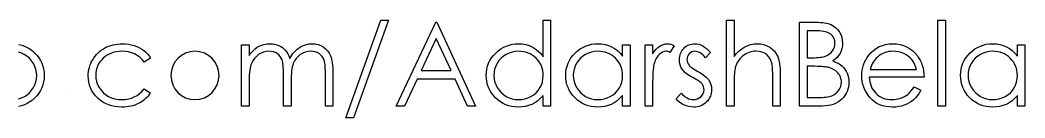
# Model space of a CAD drawing. Header units: millimetres. Extents: x -111 to 182, y -25 to 94.
# Drawn here: x 40.27 to 82.29, y 42.17 to 46.25 of the extents above; entities that cross this region are included whole.
import ezdxf

# ---------------------------------------------------------------- set-up
doc = ezdxf.new("R2010")
doc.units = ezdxf.units.MM

msp = doc.modelspace()

# ---------------------------------------------------------------- linework, layer by layer
at = {"color": 7, "linetype": 'Continuous'}
for p, q in [((47.585, 45.262), (47.585, 45.262)), ((42.244, 43.197), (42.244, 43.197))]:
    msp.add_line(p, q, dxfattribs=at)
at = {"color": 7, "linetype": 'Continuous', "flags": 128}
for points in [[(55.683, 46.249), (54.219, 42.165), (54.219, 42.165), (53.888, 42.165), (53.888, 42.165), (55.352, 46.249), (55.352, 46.249), (55.683, 46.249)], [(62.458, 46.249), (62.458, 42.659), (62.458, 42.659), (62.144, 42.659), (62.144, 42.659), (62.144, 43.101), (62.144, 43.101), (62.036, 42.984), (61.921, 42.883), (61.799, 42.798), (61.672, 42.731), (61.538, 42.68), (61.398, 42.644), (61.252, 42.621), (61.1, 42.614), (61.1, 42.614), (60.964, 42.62), (60.834, 42.639), (60.708, 42.669), (60.588, 42.711), (60.473, 42.766), (60.362, 42.832), (60.257, 42.911), (60.157, 43.002), (60.065, 43.101), (59.986, 43.206), (59.919, 43.316), (59.864, 43.432), (59.821, 43.552), (59.791, 43.678), (59.772, 43.809), (59.766, 43.945), (59.766, 43.945), (59.772, 44.078), (59.791, 44.207), (59.821, 44.33), (59.865, 44.45), (59.92, 44.563), (59.988, 44.672), (60.068, 44.776), (60.16, 44.875), (60.261, 44.966), (60.368, 45.044), (60.478, 45.111), (60.595, 45.165), (60.716, 45.208), (60.842, 45.238), (60.973, 45.255), (61.109, 45.262), (61.109, 45.262), (61.266, 45.253), (61.414, 45.228), (61.555, 45.185), (61.689, 45.126), (61.814, 45.05), (61.933, 44.958), (62.042, 44.848), (62.144, 44.722), (62.144, 44.722), (62.144, 46.249), (62.144, 46.249), (62.458, 46.249)], [(69.817, 46.249), (70.131, 46.249), (70.131, 46.249), (70.131, 44.734), (70.131, 44.734), (70.235, 44.858), (70.345, 44.965), (70.458, 45.056), (70.577, 45.13), (70.701, 45.187), (70.831, 45.229), (70.965, 45.253), (71.105, 45.262), (71.105, 45.262), (71.246, 45.252), (71.379, 45.226), (71.504, 45.18), (71.621, 45.117), (71.726, 45.039), (71.817, 44.948), (71.893, 44.844), (71.954, 44.729), (71.979, 44.663), (72.001, 44.589), (72.019, 44.507), (72.034, 44.416), (72.046, 44.316), (72.054, 44.208), (72.06, 44.091), (72.061, 43.965), (72.061, 43.965), (72.061, 42.659), (72.061, 42.659), (71.747, 42.659), (71.747, 42.659), (71.747, 43.862), (71.747, 43.862), (71.746, 43.967), (71.745, 44.062), (71.742, 44.148), (71.738, 44.226), (71.733, 44.294), (71.727, 44.353), (71.719, 44.403), (71.71, 44.444), (71.71, 44.444), (71.673, 44.562), (71.622, 44.664), (71.559, 44.75), (71.483, 44.821), (71.394, 44.877), (71.292, 44.916), (71.177, 44.94), (71.049, 44.947), (71.049, 44.947), (70.974, 44.945), (70.9, 44.936), (70.828, 44.92), (70.758, 44.899), (70.69, 44.871), (70.625, 44.838), (70.561, 44.798), (70.5, 44.753), (70.441, 44.702), (70.389, 44.649), (70.341, 44.593), (70.298, 44.534), (70.261, 44.473), (70.229, 44.408), (70.202, 44.34), (70.18, 44.27), (70.18, 44.27), (70.169, 44.219), (70.159, 44.158), (70.15, 44.087), (70.143, 44.006), (70.138, 43.915), (70.134, 43.814), (70.132, 43.704), (70.131, 43.584), (70.131, 43.584), (70.131, 42.659), (70.131, 42.659), (69.817, 42.659), (69.817, 42.659), (69.817, 46.249)], [(78.657, 46.249), (78.971, 46.249), (78.971, 46.249), (78.971, 42.659), (78.971, 42.659), (78.657, 42.659), (78.657, 42.659), (78.657, 46.249)], [(57.702, 46.159), (59.317, 42.659), (59.317, 42.659), (58.976, 42.659), (58.976, 42.659), (58.459, 43.781), (58.459, 43.781), (56.872, 43.781), (56.872, 43.781), (56.34, 42.659), (56.34, 42.659), (55.997, 42.659), (55.997, 42.659), (57.657, 46.159), (57.657, 46.159), (57.702, 46.159)], [(72.869, 46.159), (73.552, 46.159), (73.552, 46.159), (73.652, 46.158), (73.746, 46.153), (73.834, 46.145), (73.916, 46.134), (73.993, 46.12), (74.063, 46.103), (74.127, 46.083), (74.185, 46.059), (74.291, 46.002), (74.384, 45.933), (74.465, 45.848), (74.535, 45.752), (74.591, 45.645), (74.631, 45.534), (74.656, 45.415), (74.664, 45.292), (74.664, 45.292), (74.657, 45.176), (74.638, 45.066), (74.605, 44.961), (74.56, 44.861), (74.503, 44.769), (74.434, 44.686), (74.352, 44.612), (74.259, 44.547), (74.259, 44.547), (74.377, 44.499), (74.482, 44.448), (74.571, 44.391), (74.646, 44.331), (74.711, 44.266), (74.767, 44.195), (74.816, 44.117), (74.857, 44.032), (74.89, 43.943), (74.914, 43.85), (74.928, 43.753), (74.933, 43.652), (74.933, 43.652), (74.928, 43.55), (74.914, 43.452), (74.89, 43.358), (74.857, 43.268), (74.814, 43.182), (74.762, 43.099), (74.7, 43.021), (74.629, 42.947), (74.55, 42.88), (74.464, 42.821), (74.373, 42.772), (74.274, 42.731), (74.169, 42.7), (74.058, 42.677), (73.94, 42.663), (73.815, 42.659), (73.815, 42.659), (72.869, 42.659), (72.869, 42.659), (72.869, 46.159)], [(57.676, 45.477), (57.042, 44.14), (57.042, 44.14), (58.293, 44.14), (58.293, 44.14), (57.676, 45.477)], [(73.183, 45.8), (73.183, 44.678), (73.183, 44.678), (73.394, 44.678), (73.394, 44.678), (73.486, 44.68), (73.573, 44.682), (73.653, 44.688), (73.727, 44.695), (73.793, 44.705), (73.854, 44.717), (73.909, 44.73), (73.958, 44.746), (74.043, 44.785), (74.119, 44.834), (74.186, 44.892), (74.244, 44.96), (74.29, 45.035), (74.323, 45.115), (74.343, 45.198), (74.349, 45.285), (74.349, 45.285), (74.347, 45.344), (74.338, 45.399), (74.324, 45.451), (74.305, 45.5), (74.28, 45.545), (74.25, 45.588), (74.213, 45.627), (74.172, 45.663), (74.124, 45.695), (74.07, 45.723), (74.01, 45.746), (73.943, 45.766), (73.869, 45.78), (73.789, 45.792), (73.702, 45.798), (73.609, 45.8), (73.609, 45.8), (73.183, 45.8)], [(40.21, 45.237), (40.336, 45.207), (40.457, 45.165), (40.571, 45.11), (40.682, 45.043), (40.787, 44.965), (40.888, 44.874), (40.98, 44.774), (41.059, 44.67), (41.126, 44.56), (41.181, 44.445), (41.224, 44.325), (41.254, 44.199), (41.273, 44.069), (41.279, 43.933), (41.279, 43.933), (41.273, 43.799), (41.254, 43.67), (41.224, 43.546), (41.18, 43.427), (41.125, 43.312), (41.057, 43.204), (40.977, 43.099), (40.884, 43), (40.783, 42.91), (40.677, 42.831), (40.566, 42.765), (40.449, 42.711), (40.328, 42.668), (40.202, 42.638)], [(45.721, 44.662), (45.458, 44.499), (45.458, 44.499), (45.369, 44.604), (45.272, 44.695), (45.167, 44.772), (45.055, 44.835), (44.935, 44.884), (44.806, 44.919), (44.671, 44.94), (44.527, 44.947), (44.527, 44.947), (44.412, 44.943), (44.301, 44.929), (44.196, 44.906), (44.096, 44.875), (44.001, 44.833), (43.91, 44.783), (43.825, 44.724), (43.744, 44.655), (43.671, 44.58), (43.608, 44.501), (43.554, 44.418), (43.511, 44.331), (43.476, 44.241), (43.452, 44.146), (43.438, 44.047), (43.433, 43.945), (43.433, 43.945), (43.442, 43.811), (43.469, 43.681), (43.513, 43.555), (43.576, 43.433), (43.654, 43.32), (43.746, 43.22), (43.851, 43.134), (43.969, 43.061), (44.098, 43.003), (44.234, 42.961), (44.378, 42.937), (44.529, 42.928), (44.529, 42.928), (44.668, 42.935), (44.801, 42.956), (44.926, 42.991), (45.046, 43.04), (45.159, 43.103), (45.265, 43.181), (45.365, 43.272), (45.458, 43.377), (45.458, 43.377), (45.721, 43.204), (45.721, 43.204), (45.674, 43.136), (45.622, 43.072), (45.566, 43.012), (45.506, 42.956), (45.443, 42.903), (45.375, 42.855), (45.303, 42.81), (45.228, 42.769), (45.15, 42.733), (45.068, 42.701), (44.985, 42.674), (44.898, 42.653), (44.809, 42.636), (44.717, 42.624), (44.622, 42.616), (44.524, 42.614), (44.524, 42.614), (44.376, 42.62), (44.234, 42.638), (44.099, 42.667), (43.97, 42.709), (43.847, 42.762), (43.731, 42.827), (43.621, 42.904), (43.518, 42.993), (43.424, 43.091), (43.344, 43.194), (43.275, 43.301), (43.219, 43.414), (43.175, 43.533), (43.144, 43.655), (43.125, 43.784), (43.119, 43.917), (43.119, 43.917), (43.121, 44.007), (43.131, 44.096), (43.145, 44.184), (43.166, 44.269), (43.192, 44.354), (43.224, 44.436), (43.262, 44.517), (43.305, 44.596), (43.354, 44.673), (43.408, 44.744), (43.465, 44.812), (43.527, 44.875), (43.593, 44.934), (43.664, 44.989), (43.74, 45.039), (43.819, 45.086), (43.902, 45.127), (43.987, 45.163), (44.075, 45.193), (44.165, 45.217), (44.258, 45.237), (44.353, 45.25), (44.45, 45.259), (44.55, 45.262), (44.55, 45.262), (44.676, 45.257), (44.8, 45.242), (44.921, 45.218), (45.04, 45.184), (45.154, 45.142), (45.259, 45.094), (45.355, 45.04), (45.441, 44.98), (45.521, 44.914), (45.594, 44.839), (45.661, 44.755), (45.721, 44.662)], [(49.535, 45.217), (49.849, 45.217), (49.849, 45.217), (49.849, 44.772), (49.849, 44.772), (49.936, 44.887), (50.025, 44.985), (50.114, 45.067), (50.204, 45.132), (50.204, 45.132), (50.331, 45.189), (50.462, 45.229), (50.595, 45.253), (50.731, 45.262), (50.731, 45.262), (50.824, 45.257), (50.914, 45.243), (51.001, 45.22), (51.086, 45.188), (51.167, 45.148), (51.239, 45.102), (51.304, 45.05), (51.361, 44.992), (51.412, 44.925), (51.461, 44.844), (51.505, 44.751), (51.545, 44.644), (51.545, 44.644), (51.588, 44.717), (51.632, 44.786), (51.68, 44.851), (51.73, 44.91), (51.782, 44.966), (51.837, 45.016), (51.895, 45.062), (51.955, 45.104), (52.08, 45.172), (52.21, 45.222), (52.344, 45.252), (52.484, 45.262), (52.484, 45.262), (52.612, 45.253), (52.732, 45.229), (52.845, 45.187), (52.95, 45.128), (53.045, 45.055), (53.127, 44.969), (53.196, 44.87), (53.251, 44.757), (53.274, 44.694), (53.294, 44.624), (53.311, 44.546), (53.325, 44.46), (53.335, 44.368), (53.343, 44.267), (53.348, 44.159), (53.349, 44.044), (53.349, 44.044), (53.349, 42.659), (53.349, 42.659), (53.035, 42.659), (53.035, 42.659), (53.035, 44.046), (53.035, 44.046), (53.035, 44.144), (53.032, 44.234), (53.027, 44.316), (53.021, 44.391), (53.012, 44.457), (53.002, 44.515), (52.99, 44.565), (52.976, 44.607), (52.941, 44.68), (52.895, 44.746), (52.839, 44.804), (52.772, 44.854), (52.697, 44.895), (52.615, 44.924), (52.526, 44.942), (52.429, 44.947), (52.429, 44.947), (52.31, 44.939), (52.197, 44.912), (52.089, 44.869), (51.986, 44.807), (51.892, 44.731), (51.812, 44.644), (51.745, 44.544), (51.692, 44.434), (51.67, 44.37), (51.651, 44.297), (51.636, 44.215), (51.623, 44.122), (51.613, 44.02), (51.605, 43.908), (51.601, 43.786), (51.599, 43.654), (51.599, 43.654), (51.599, 42.659), (51.599, 42.659), (51.285, 42.659), (51.285, 42.659), (51.285, 43.96), (51.285, 43.96), (51.285, 44.07), (51.282, 44.171), (51.277, 44.263), (51.271, 44.346), (51.262, 44.419), (51.252, 44.483), (51.24, 44.539), (51.226, 44.584), (51.192, 44.663), (51.147, 44.733), (51.09, 44.795), (51.022, 44.848), (50.947, 44.891), (50.863, 44.923), (50.774, 44.941), (50.677, 44.947), (50.677, 44.947), (50.563, 44.939), (50.453, 44.913), (50.347, 44.87), (50.244, 44.811), (50.15, 44.736), (50.069, 44.65), (50.001, 44.553), (49.946, 44.443), (49.924, 44.381), (49.904, 44.312), (49.887, 44.235), (49.874, 44.15), (49.863, 44.058), (49.856, 43.958), (49.851, 43.851), (49.849, 43.735), (49.849, 43.735), (49.849, 42.659), (49.849, 42.659), (49.535, 42.659), (49.535, 42.659), (49.535, 45.217)], [(65.779, 45.217), (65.779, 42.659), (65.779, 42.659), (65.465, 42.659), (65.465, 42.659), (65.465, 43.101), (65.465, 43.101), (65.356, 42.984), (65.242, 42.883), (65.12, 42.798), (64.992, 42.731), (64.858, 42.68), (64.719, 42.644), (64.572, 42.621), (64.42, 42.614), (64.42, 42.614), (64.285, 42.62), (64.154, 42.639), (64.029, 42.669), (63.908, 42.711), (63.793, 42.766), (63.683, 42.832), (63.577, 42.911), (63.477, 43.002), (63.385, 43.101), (63.306, 43.206), (63.239, 43.316), (63.184, 43.432), (63.141, 43.552), (63.111, 43.678), (63.093, 43.809), (63.087, 43.945), (63.087, 43.945), (63.093, 44.078), (63.111, 44.207), (63.142, 44.33), (63.185, 44.45), (63.241, 44.563), (63.308, 44.672), (63.388, 44.776), (63.481, 44.875), (63.582, 44.966), (63.688, 45.044), (63.799, 45.111), (63.915, 45.165), (64.037, 45.208), (64.163, 45.238), (64.294, 45.255), (64.43, 45.262), (64.43, 45.262), (64.586, 45.254), (64.735, 45.231), (64.876, 45.191), (65.009, 45.137), (65.135, 45.067), (65.253, 44.977), (65.362, 44.87), (65.465, 44.743), (65.465, 44.743), (65.465, 45.217), (65.465, 45.217), (65.779, 45.217)], [(66.407, 45.217), (66.721, 45.217), (66.721, 45.217), (66.721, 44.84), (66.721, 44.84), (66.793, 44.944), (66.866, 45.032), (66.941, 45.104), (67.019, 45.162), (67.098, 45.205), (67.179, 45.237), (67.261, 45.255), (67.345, 45.262), (67.345, 45.262), (67.41, 45.256), (67.478, 45.24), (67.547, 45.212), (67.619, 45.174), (67.619, 45.174), (67.446, 44.902), (67.446, 44.902), (67.401, 44.921), (67.359, 44.936), (67.32, 44.945), (67.286, 44.947), (67.286, 44.947), (67.211, 44.939), (67.136, 44.914), (67.064, 44.872), (66.993, 44.813), (66.958, 44.777), (66.926, 44.736), (66.897, 44.692), (66.868, 44.642), (66.843, 44.587), (66.819, 44.528), (66.797, 44.464), (66.777, 44.396), (66.777, 44.396), (66.764, 44.335), (66.753, 44.26), (66.743, 44.171), (66.735, 44.068), (66.729, 43.952), (66.725, 43.821), (66.722, 43.677), (66.721, 43.519), (66.721, 43.519), (66.721, 42.659), (66.721, 42.659), (66.407, 42.659), (66.407, 42.659), (66.407, 45.217)], [(69.144, 44.898), (68.931, 44.678), (68.931, 44.678), (68.875, 44.741), (68.819, 44.796), (68.763, 44.842), (68.708, 44.88), (68.653, 44.91), (68.598, 44.931), (68.543, 44.943), (68.489, 44.947), (68.489, 44.947), (68.424, 44.941), (68.363, 44.921), (68.306, 44.889), (68.255, 44.844), (68.212, 44.79), (68.182, 44.732), (68.163, 44.67), (68.157, 44.603), (68.157, 44.603), (68.163, 44.543), (68.179, 44.485), (68.206, 44.427), (68.244, 44.371), (68.244, 44.371), (68.269, 44.342), (68.299, 44.313), (68.336, 44.281), (68.379, 44.249), (68.428, 44.215), (68.482, 44.181), (68.543, 44.145), (68.609, 44.107), (68.609, 44.107), (68.691, 44.061), (68.765, 44.016), (68.833, 43.97), (68.894, 43.925), (68.948, 43.88), (68.996, 43.836), (69.036, 43.792), (69.07, 43.749), (69.07, 43.749), (69.122, 43.658), (69.16, 43.562), (69.181, 43.46), (69.189, 43.353), (69.189, 43.353), (69.186, 43.277), (69.176, 43.204), (69.159, 43.134), (69.136, 43.068), (69.105, 43.003), (69.069, 42.942), (69.025, 42.884), (68.975, 42.829), (68.919, 42.778), (68.861, 42.735), (68.799, 42.698), (68.734, 42.668), (68.665, 42.644), (68.593, 42.627), (68.518, 42.618), (68.44, 42.614), (68.44, 42.614), (68.334, 42.62), (68.231, 42.637), (68.13, 42.666), (68.031, 42.706), (67.938, 42.756), (67.853, 42.816), (67.776, 42.884), (67.708, 42.96), (67.708, 42.96), (67.917, 43.197), (67.917, 43.197), (67.977, 43.134), (68.038, 43.08), (68.1, 43.033), (68.163, 42.996), (68.227, 42.966), (68.292, 42.945), (68.357, 42.932), (68.424, 42.928), (68.424, 42.928), (68.514, 42.936), (68.597, 42.959), (68.674, 42.997), (68.743, 43.051), (68.801, 43.115), (68.842, 43.185), (68.867, 43.259), (68.875, 43.34), (68.875, 43.34), (68.869, 43.406), (68.853, 43.469), (68.827, 43.528), (68.789, 43.584), (68.789, 43.584), (68.764, 43.61), (68.733, 43.639), (68.694, 43.67), (68.649, 43.702), (68.597, 43.736), (68.539, 43.771), (68.473, 43.808), (68.401, 43.847), (68.401, 43.847), (68.323, 43.892), (68.252, 43.936), (68.187, 43.98), (68.128, 44.023), (68.076, 44.067), (68.032, 44.11), (67.992, 44.154), (67.96, 44.197), (67.96, 44.197), (67.909, 44.286), (67.872, 44.382), (67.85, 44.483), (67.843, 44.591), (67.843, 44.591), (67.846, 44.661), (67.854, 44.729), (67.869, 44.793), (67.889, 44.855), (67.915, 44.913), (67.946, 44.968), (67.983, 45.021), (68.026, 45.07), (68.074, 45.115), (68.124, 45.154), (68.177, 45.187), (68.234, 45.214), (68.293, 45.235), (68.356, 45.25), (68.421, 45.259), (68.489, 45.262), (68.489, 45.262), (68.571, 45.256), (68.652, 45.239), (68.734, 45.21), (68.816, 45.17), (68.898, 45.119), (68.98, 45.057), (69.062, 44.983), (69.144, 44.898)], [(77.66, 43.467), (77.939, 43.32), (77.939, 43.32), (77.87, 43.203), (77.797, 43.098), (77.718, 43.004), (77.634, 42.923), (77.545, 42.852), (77.451, 42.79), (77.351, 42.737), (77.246, 42.693), (77.134, 42.658), (77.016, 42.634), (76.89, 42.619), (76.758, 42.614), (76.758, 42.614), (76.611, 42.62), (76.472, 42.639), (76.341, 42.671), (76.219, 42.715), (76.105, 42.772), (75.999, 42.841), (75.901, 42.923), (75.812, 43.018), (75.732, 43.12), (75.663, 43.226), (75.604, 43.336), (75.557, 43.448), (75.519, 43.564), (75.492, 43.683), (75.477, 43.805), (75.471, 43.931), (75.471, 43.931), (75.476, 44.049), (75.489, 44.164), (75.513, 44.275), (75.545, 44.384), (75.586, 44.489), (75.637, 44.591), (75.697, 44.689), (75.766, 44.785), (75.766, 44.785), (75.863, 44.896), (75.968, 44.994), (76.081, 45.075), (76.203, 45.142), (76.332, 45.194), (76.468, 45.232), (76.613, 45.254), (76.766, 45.262), (76.766, 45.262), (76.923, 45.254), (77.072, 45.23), (77.213, 45.191), (77.345, 45.136), (77.47, 45.065), (77.587, 44.978), (77.695, 44.876), (77.795, 44.758), (77.795, 44.758), (77.86, 44.666), (77.915, 44.57), (77.963, 44.466), (78.002, 44.358), (78.032, 44.245), (78.055, 44.126), (78.068, 44.001), (78.074, 43.871), (78.074, 43.871), (75.785, 43.871), (75.785, 43.871), (75.792, 43.77), (75.806, 43.673), (75.828, 43.581), (75.859, 43.494), (75.897, 43.412), (75.943, 43.334), (75.998, 43.261), (76.06, 43.193), (76.129, 43.131), (76.201, 43.077), (76.278, 43.031), (76.358, 42.994), (76.442, 42.965), (76.531, 42.945), (76.622, 42.932), (76.719, 42.928), (76.719, 42.928), (76.812, 42.932), (76.904, 42.943), (76.995, 42.962), (77.085, 42.988), (77.171, 43.02), (77.251, 43.058), (77.323, 43.1), (77.389, 43.147), (77.453, 43.204), (77.519, 43.277), (77.589, 43.364), (77.66, 43.467)], [(82.292, 45.217), (82.292, 42.659), (82.292, 42.659), (81.978, 42.659), (81.978, 42.659), (81.978, 43.101), (81.978, 43.101), (81.869, 42.984), (81.755, 42.883), (81.633, 42.798), (81.505, 42.731), (81.371, 42.68), (81.232, 42.644), (81.085, 42.621), (80.933, 42.614), (80.933, 42.614), (80.798, 42.62), (80.667, 42.639), (80.542, 42.669), (80.421, 42.711), (80.306, 42.766), (80.195, 42.832), (80.09, 42.911), (79.99, 43.002), (79.898, 43.101), (79.819, 43.206), (79.752, 43.316), (79.697, 43.432), (79.654, 43.552), (79.624, 43.678), (79.606, 43.809), (79.599, 43.945), (79.599, 43.945), (79.606, 44.078), (79.624, 44.207), (79.655, 44.33), (79.698, 44.45), (79.754, 44.563), (79.821, 44.672), (79.901, 44.776), (79.993, 44.875), (80.094, 44.966), (80.201, 45.044), (80.312, 45.111), (80.428, 45.165), (80.549, 45.208), (80.676, 45.238), (80.807, 45.255), (80.943, 45.262), (80.943, 45.262), (81.099, 45.254), (81.248, 45.231), (81.389, 45.191), (81.522, 45.137), (81.647, 45.067), (81.766, 44.977), (81.875, 44.87), (81.978, 44.743), (81.978, 44.743), (81.978, 45.217), (81.978, 45.217), (82.292, 45.217)], [(40.201, 42.961), (40.327, 43.003), (40.448, 43.06), (40.56, 43.132), (40.661, 43.218), (40.749, 43.317), (40.825, 43.43), (40.886, 43.55), (40.93, 43.675), (40.956, 43.802), (40.965, 43.933), (40.965, 43.933), (40.956, 44.064), (40.93, 44.192), (40.885, 44.317), (40.823, 44.439), (40.747, 44.553), (40.658, 44.653), (40.557, 44.74), (40.445, 44.814), (40.324, 44.872), (40.198, 44.914)], [(61.114, 44.947), (60.976, 44.939), (60.844, 44.914), (60.718, 44.873), (60.597, 44.816), (60.485, 44.743), (60.384, 44.657), (60.296, 44.558), (60.22, 44.445), (60.159, 44.325), (60.115, 44.2), (60.089, 44.072), (60.08, 43.941), (60.08, 43.941), (60.089, 43.811), (60.115, 43.683), (60.159, 43.559), (60.221, 43.437), (60.298, 43.323), (60.387, 43.223), (60.488, 43.136), (60.6, 43.062), (60.722, 43.003), (60.847, 42.962), (60.977, 42.937), (61.111, 42.928), (61.111, 42.928), (61.247, 42.937), (61.379, 42.961), (61.508, 43.003), (61.632, 43.061), (61.748, 43.133), (61.851, 43.217), (61.937, 43.313), (62.011, 43.42), (62.069, 43.537), (62.111, 43.662), (62.136, 43.793), (62.144, 43.932), (62.144, 43.932), (62.139, 44.038), (62.125, 44.14), (62.102, 44.237), (62.07, 44.33), (62.028, 44.418), (61.977, 44.502), (61.916, 44.581), (61.846, 44.656), (61.77, 44.724), (61.689, 44.784), (61.604, 44.834), (61.515, 44.875), (61.421, 44.907), (61.323, 44.929), (61.22, 44.943), (61.114, 44.947)], [(64.434, 44.947), (64.297, 44.939), (64.165, 44.914), (64.039, 44.873), (63.917, 44.816), (63.805, 44.743), (63.705, 44.657), (63.617, 44.558), (63.54, 44.445), (63.479, 44.325), (63.436, 44.2), (63.409, 44.072), (63.401, 43.941), (63.401, 43.941), (63.41, 43.811), (63.436, 43.683), (63.48, 43.559), (63.542, 43.437), (63.619, 43.323), (63.707, 43.223), (63.808, 43.136), (63.921, 43.062), (64.042, 43.003), (64.168, 42.962), (64.297, 42.937), (64.431, 42.928), (64.431, 42.928), (64.567, 42.937), (64.7, 42.961), (64.828, 43.003), (64.953, 43.061), (65.069, 43.133), (65.171, 43.217), (65.258, 43.313), (65.332, 43.42), (65.39, 43.537), (65.432, 43.662), (65.456, 43.793), (65.465, 43.932), (65.465, 43.932), (65.46, 44.038), (65.446, 44.14), (65.423, 44.237), (65.391, 44.33), (65.348, 44.418), (65.297, 44.502), (65.237, 44.581), (65.167, 44.656), (65.09, 44.724), (65.01, 44.784), (64.924, 44.834), (64.835, 44.875), (64.741, 44.907), (64.643, 44.929), (64.541, 44.943), (64.434, 44.947)], [(77.76, 44.185), (77.723, 44.309), (77.677, 44.419), (77.624, 44.517), (77.564, 44.601), (77.495, 44.675), (77.415, 44.742), (77.326, 44.801), (77.225, 44.852), (77.119, 44.894), (77.009, 44.924), (76.897, 44.942), (76.782, 44.947), (76.782, 44.947), (76.688, 44.944), (76.597, 44.933), (76.509, 44.914), (76.425, 44.888), (76.344, 44.853), (76.267, 44.813), (76.193, 44.764), (76.123, 44.708), (76.123, 44.708), (76.073, 44.661), (76.028, 44.609), (75.985, 44.553), (75.946, 44.49), (75.909, 44.422), (75.876, 44.348), (75.846, 44.269), (75.818, 44.185), (75.818, 44.185), (77.76, 44.185)], [(80.947, 44.947), (80.81, 44.939), (80.678, 44.914), (80.552, 44.873), (80.43, 44.816), (80.318, 44.743), (80.218, 44.657), (80.129, 44.558), (80.053, 44.445), (79.992, 44.325), (79.949, 44.2), (79.922, 44.072), (79.914, 43.941), (79.914, 43.941), (79.923, 43.811), (79.949, 43.683), (79.993, 43.559), (80.054, 43.437), (80.132, 43.323), (80.22, 43.223), (80.321, 43.136), (80.434, 43.062), (80.555, 43.003), (80.681, 42.962), (80.81, 42.937), (80.944, 42.928), (80.944, 42.928), (81.08, 42.937), (81.213, 42.961), (81.341, 43.003), (81.466, 43.061), (81.582, 43.133), (81.684, 43.217), (81.771, 43.313), (81.844, 43.42), (81.903, 43.537), (81.945, 43.662), (81.969, 43.793), (81.978, 43.932), (81.978, 43.932), (81.973, 44.038), (81.959, 44.14), (81.936, 44.237), (81.903, 44.33), (81.861, 44.418), (81.81, 44.502), (81.75, 44.581), (81.68, 44.656), (81.603, 44.724), (81.523, 44.784), (81.437, 44.834), (81.348, 44.875), (81.254, 44.907), (81.156, 44.929), (81.054, 44.943), (80.947, 44.947)], [(73.183, 44.319), (73.183, 43.018), (73.183, 43.018), (73.63, 43.018), (73.63, 43.018), (73.726, 43.019), (73.815, 43.022), (73.897, 43.028), (73.974, 43.036), (74.042, 43.046), (74.105, 43.059), (74.162, 43.073), (74.211, 43.09), (74.298, 43.132), (74.377, 43.183), (74.446, 43.245), (74.506, 43.317), (74.556, 43.397), (74.591, 43.479), (74.612, 43.564), (74.619, 43.652), (74.619, 43.652), (74.617, 43.708), (74.609, 43.762), (74.597, 43.814), (74.581, 43.864), (74.559, 43.912), (74.532, 43.959), (74.502, 44.004), (74.466, 44.046), (74.382, 44.124), (74.284, 44.189), (74.172, 44.24), (74.046, 44.278), (74.046, 44.278), (73.995, 44.288), (73.934, 44.296), (73.866, 44.303), (73.789, 44.309), (73.702, 44.314), (73.607, 44.316), (73.503, 44.319), (73.391, 44.319), (73.391, 44.319), (73.183, 44.319)]]:
    msp.add_lwpolyline(points, dxfattribs=at)
at = {"color": 7, "linetype": 'Continuous'}
msp.add_arc((47.583, 43.938), 1.009, 90.0003, 89.9997, dxfattribs=at)

doc.saveas('drawing.dxf')
